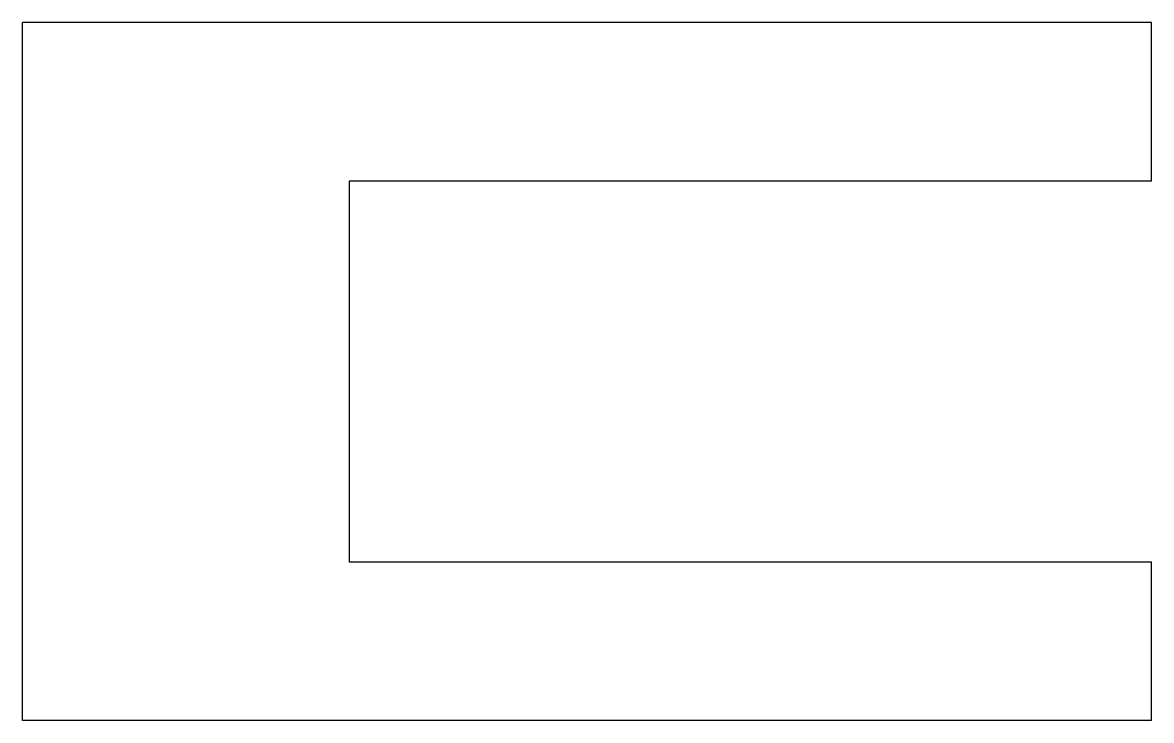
# Model space of a CAD drawing. Header units: metres. Extents: x -30.3 to 5.3, y -22 to 0.
import ezdxf

# ---------------------------------------------------------------- set-up
doc = ezdxf.new("R2010")
doc.units = ezdxf.units.M

msp = doc.modelspace()

# ---------------------------------------------------------------- linework, layer by layer
for points in [[(5.3, 0), (4.588, 0), (3.876, 0), (3.164, 0), (2.452, 0), (1.74, 0), (1.028, 0), (0.316, 0), (-0.396, 0), (-1.108, 0), (-1.82, 0), (-2.532, 0), (-3.244, 0), (-3.956, 0), (-4.668, 0), (-5.38, 0), (-6.092, 0), (-6.804, 0), (-7.516, 0), (-8.228, 0), (-8.94, 0), (-9.652, 0), (-10.364, 0), (-11.076, 0), (-11.788, 0), (-12.5, 0), (-13.212, 0), (-13.924, 0), (-14.636, 0), (-15.348, 0), (-16.06, 0), (-16.772, 0), (-17.484, 0), (-18.196, 0), (-18.908, 0), (-19.62, 0), (-20.332, 0), (-21.044, 0), (-21.756, 0), (-22.468, 0), (-23.18, 0), (-23.892, 0), (-24.604, 0), (-25.316, 0), (-26.028, 0), (-26.74, 0), (-27.452, 0), (-28.164, 0), (-28.876, 0), (-29.588, 0), (-30.3, 0)], [(-30.3, -22), (-30.3, -21.56), (-30.3, -21.12), (-30.3, -20.68), (-30.3, -20.24), (-30.3, -19.8), (-30.3, -19.36), (-30.3, -18.92), (-30.3, -18.48), (-30.3, -18.04), (-30.3, -17.6), (-30.3, -17.16), (-30.3, -16.72), (-30.3, -16.28), (-30.3, -15.84), (-30.3, -15.4), (-30.3, -14.96), (-30.3, -14.52), (-30.3, -14.08), (-30.3, -13.64), (-30.3, -13.2), (-30.3, -12.76), (-30.3, -12.32), (-30.3, -11.88), (-30.3, -11.44), (-30.3, -11), (-30.3, -10.56), (-30.3, -10.12), (-30.3, -9.68), (-30.3, -9.24), (-30.3, -8.8), (-30.3, -8.36), (-30.3, -7.92), (-30.3, -7.48), (-30.3, -7.04), (-30.3, -6.6), (-30.3, -6.16), (-30.3, -5.72), (-30.3, -5.28), (-30.3, -4.84), (-30.3, -4.4), (-30.3, -3.96), (-30.3, -3.52), (-30.3, -3.08), (-30.3, -2.64), (-30.3, -2.2), (-30.3, -1.76), (-30.3, -1.32), (-30.3, -0.88), (-30.3, -0.44), (-30.3, 0)], [(5.3, -5), (5.3, -4.9), (5.3, -4.8), (5.3, -4.7), (5.3, -4.6), (5.3, -4.5), (5.3, -4.4), (5.3, -4.3), (5.3, -4.2), (5.3, -4.1), (5.3, -4), (5.3, -3.9), (5.3, -3.8), (5.3, -3.7), (5.3, -3.6), (5.3, -3.5), (5.3, -3.4), (5.3, -3.3), (5.3, -3.2), (5.3, -3.1), (5.3, -3), (5.3, -2.9), (5.3, -2.8), (5.3, -2.7), (5.3, -2.6), (5.3, -2.5), (5.3, -2.4), (5.3, -2.3), (5.3, -2.2), (5.3, -2.1), (5.3, -2), (5.3, -1.9), (5.3, -1.8), (5.3, -1.7), (5.3, -1.6), (5.3, -1.5), (5.3, -1.4), (5.3, -1.3), (5.3, -1.2), (5.3, -1.1), (5.3, -1), (5.3, -0.9), (5.3, -0.8), (5.3, -0.7), (5.3, -0.6), (5.3, -0.5), (5.3, -0.4), (5.3, -0.3), (5.3, -0.2), (5.3, -0.1), (5.3, 0)], [(5.3, -5), (4.794, -5), (4.288, -5), (3.782, -5), (3.276, -5), (2.77, -5), (2.264, -5), (1.758, -5), (1.252, -5), (0.746, -5), (0.24, -5), (-0.266, -5), (-0.772, -5), (-1.278, -5), (-1.784, -5), (-2.29, -5), (-2.796, -5), (-3.302, -5), (-3.808, -5), (-4.314, -5), (-4.82, -5), (-5.326, -5), (-5.832, -5), (-6.338, -5), (-6.844, -5), (-7.35, -5), (-7.856, -5), (-8.362, -5), (-8.868, -5), (-9.374, -5), (-9.88, -5), (-10.386, -5), (-10.892, -5), (-11.398, -5), (-11.904, -5), (-12.41, -5), (-12.916, -5), (-13.422, -5), (-13.928, -5), (-14.434, -5), (-14.94, -5), (-15.446, -5), (-15.952, -5), (-16.458, -5), (-16.964, -5), (-17.47, -5), (-17.976, -5), (-18.482, -5), (-18.988, -5), (-19.494, -5), (-20, -5)], [(-20, -5), (-20, -5.24), (-20, -5.48), (-20, -5.72), (-20, -5.96), (-20, -6.2), (-20, -6.44), (-20, -6.68), (-20, -6.92), (-20, -7.16), (-20, -7.4), (-20, -7.64), (-20, -7.88), (-20, -8.12), (-20, -8.36), (-20, -8.6), (-20, -8.84), (-20, -9.08), (-20, -9.32), (-20, -9.56), (-20, -9.8), (-20, -10.04), (-20, -10.28), (-20, -10.52), (-20, -10.76), (-20, -11), (-20, -11.24), (-20, -11.48), (-20, -11.72), (-20, -11.96), (-20, -12.2), (-20, -12.44), (-20, -12.68), (-20, -12.92), (-20, -13.16), (-20, -13.4), (-20, -13.64), (-20, -13.88), (-20, -14.12), (-20, -14.36), (-20, -14.6), (-20, -14.84), (-20, -15.08), (-20, -15.32), (-20, -15.56), (-20, -15.8), (-20, -16.04), (-20, -16.28), (-20, -16.52), (-20, -16.76), (-20, -17)], [(-20, -17), (-19.494, -17), (-18.988, -17), (-18.482, -17), (-17.976, -17), (-17.47, -17), (-16.964, -17), (-16.458, -17), (-15.952, -17), (-15.446, -17), (-14.94, -17), (-14.434, -17), (-13.928, -17), (-13.422, -17), (-12.916, -17), (-12.41, -17), (-11.904, -17), (-11.398, -17), (-10.892, -17), (-10.386, -17), (-9.88, -17), (-9.374, -17), (-8.868, -17), (-8.362, -17), (-7.856, -17), (-7.35, -17), (-6.844, -17), (-6.338, -17), (-5.832, -17), (-5.326, -17), (-4.82, -17), (-4.314, -17), (-3.808, -17), (-3.302, -17), (-2.796, -17), (-2.29, -17), (-1.784, -17), (-1.278, -17), (-0.772, -17), (-0.266, -17), (0.24, -17), (0.746, -17), (1.252, -17), (1.758, -17), (2.264, -17), (2.77, -17), (3.276, -17), (3.782, -17), (4.288, -17), (4.794, -17), (5.3, -17)], [(5.3, -22), (5.3, -21.9), (5.3, -21.8), (5.3, -21.7), (5.3, -21.6), (5.3, -21.5), (5.3, -21.4), (5.3, -21.3), (5.3, -21.2), (5.3, -21.1), (5.3, -21), (5.3, -20.9), (5.3, -20.8), (5.3, -20.7), (5.3, -20.6), (5.3, -20.5), (5.3, -20.4), (5.3, -20.3), (5.3, -20.2), (5.3, -20.1), (5.3, -20), (5.3, -19.9), (5.3, -19.8), (5.3, -19.7), (5.3, -19.6), (5.3, -19.5), (5.3, -19.4), (5.3, -19.3), (5.3, -19.2), (5.3, -19.1), (5.3, -19), (5.3, -18.9), (5.3, -18.8), (5.3, -18.7), (5.3, -18.6), (5.3, -18.5), (5.3, -18.4), (5.3, -18.3), (5.3, -18.2), (5.3, -18.1), (5.3, -18), (5.3, -17.9), (5.3, -17.8), (5.3, -17.7), (5.3, -17.6), (5.3, -17.5), (5.3, -17.4), (5.3, -17.3), (5.3, -17.2), (5.3, -17.1), (5.3, -17)], [(5.3, -22), (4.588, -22), (3.876, -22), (3.164, -22), (2.452, -22), (1.74, -22), (1.028, -22), (0.316, -22), (-0.396, -22), (-1.108, -22), (-1.82, -22), (-2.532, -22), (-3.244, -22), (-3.956, -22), (-4.668, -22), (-5.38, -22), (-6.092, -22), (-6.804, -22), (-7.516, -22), (-8.228, -22), (-8.94, -22), (-9.652, -22), (-10.364, -22), (-11.076, -22), (-11.788, -22), (-12.5, -22), (-13.212, -22), (-13.924, -22), (-14.636, -22), (-15.348, -22), (-16.06, -22), (-16.772, -22), (-17.484, -22), (-18.196, -22), (-18.908, -22), (-19.62, -22), (-20.332, -22), (-21.044, -22), (-21.756, -22), (-22.468, -22), (-23.18, -22), (-23.892, -22), (-24.604, -22), (-25.316, -22), (-26.028, -22), (-26.74, -22), (-27.452, -22), (-28.164, -22), (-28.876, -22), (-29.588, -22), (-30.3, -22)]]:
    msp.add_lwpolyline(points)

doc.saveas('drawing.dxf')
